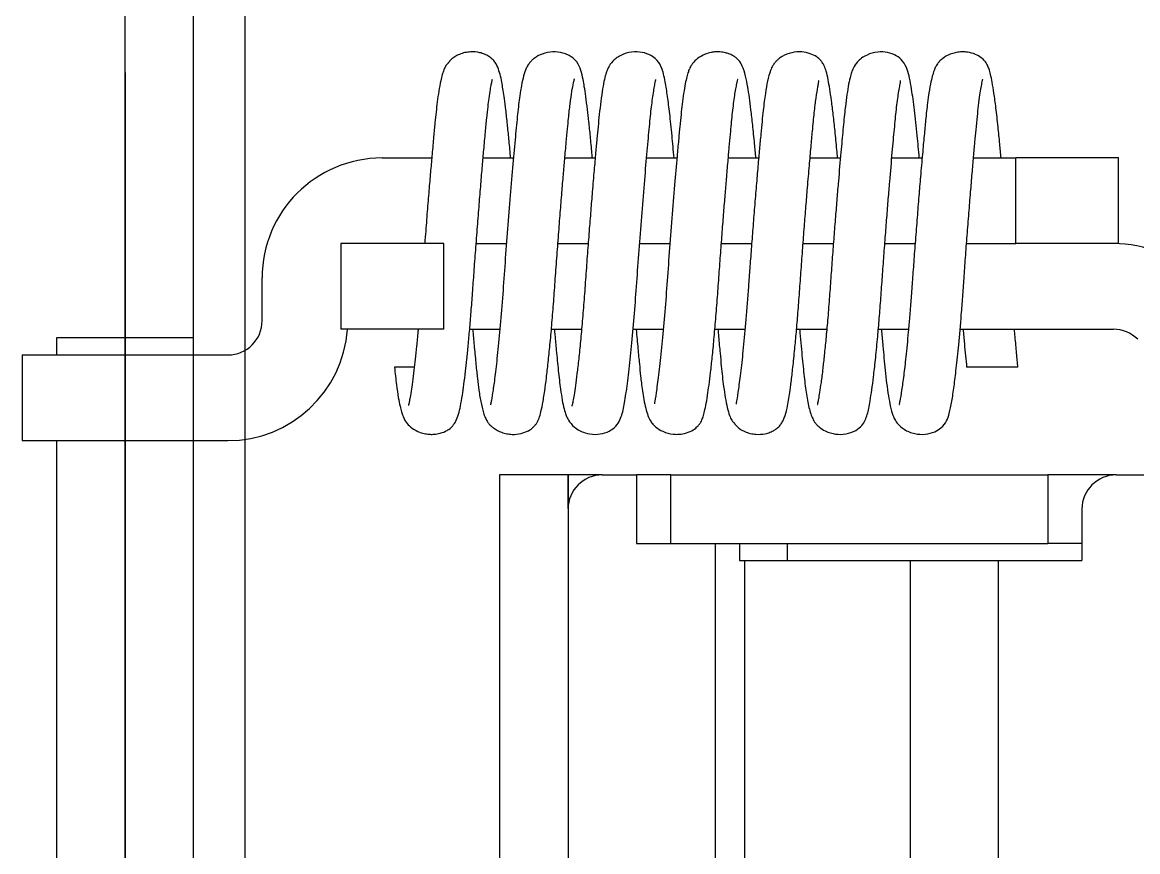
# Model space of a CAD drawing. Extents: x -3080 to 28500, y -1326 to 31609.
# Drawn here: x 2534.89 to 2538.146, y 26385.986 to 26388.407 of the extents above; entities that cross this region are included whole.
import ezdxf

# ---------------------------------------------------------------- set-up
doc = ezdxf.new("R2010")
doc.units = 0
doc.header["$LTSCALE"] = 100
doc.layers.add('0-xref', color=8, linetype='Continuous')
doc.layers.add('188K-SM-07-F10-MECH-CR PIPE-Y2257103$0$AP7P1-SM-08-FNN-120-A(4)-SMP$0$15P6-SM-08-FNN-320-A(10)-UIS-TCM$0$15P6-SM-08-FNN-00-(@10)170308-MIC$0$0-CDS', color=140, linetype='Continuous')

# ---------------------------------------------------------------- blocks, each defined once
blk = doc.blocks.new('188K-SM-07-F10-MECH-CR PIPE-Y2257103$0$CDS-WET')
at = {"layer": '188K-SM-07-F10-MECH-CR PIPE-Y2257103$0$AP7P1-SM-08-FNN-120-A(4)-SMP$0$15P6-SM-08-FNN-320-A(10)-UIS-TCM$0$15P6-SM-08-FNN-00-(@10)170308-MIC$0$0-CDS', "ltscale": 0.1}
for p, q in [((2535.39, -72972.4769), (2535.39, -72925.4769)), ((2535.19, -72972.7522), (2535.19, -72926.2522)), ((2535.54, -72972.6269), (2535.54, -72941.6358)), ((2535.19, -72946.5022), (2535.19, -72950.548)), ((2535.94, -72946.7519), (2536.085, -72946.7519)), ((2536.2351, -72946.7519), (2536.3236, -72946.7519)), ((2536.4736, -72946.7519), (2536.5622, -72946.7519)), ((2536.7122, -72946.7519), (2536.8007, -72946.7519)), ((2536.9508, -72946.7519), (2537.0393, -72946.7519)), ((2537.1894, -72946.7519), (2537.2779, -72946.7519)), ((2537.4279, -72946.7519), (2537.5164, -72946.7519)), ((2537.6665, -72946.7519), (2537.79, -72946.7519)), ((2537.79, -72947.0019), (2537.79, -72946.7519)), ((2538.09, -72946.7519), (2537.79, -72946.7519)), ((2538.09, -72947.0019), (2538.09, -72946.7519)), ((2535.82, -72947.0019), (2535.82, -72947.2519)), ((2536.12, -72947.0019), (2535.82, -72947.0019)), ((2536.12, -72947.2519), (2536.12, -72947.0019)), ((2536.2148, -72947.0019), (2536.3031, -72947.0019)), ((2536.4533, -72947.0019), (2536.5417, -72947.0019)), ((2536.6919, -72947.0019), (2536.7803, -72947.0019)), ((2536.9305, -72947.0019), (2537.0188, -72947.0019)), ((2537.169, -72947.0019), (2537.2574, -72947.0019)), ((2537.4076, -72947.0019), (2537.4959, -72947.0019)), ((2537.6462, -72947.0019), (2537.79, -72947.0019)), ((2538.09, -72947.0019), (2537.79, -72947.0019)), ((2535.59, -72947.2269), (2535.59, -72947.1019)), ((2536.12, -72947.2519), (2535.82, -72947.2519)), ((2536.1958, -72947.2519), (2536.2838, -72947.2519)), ((2536.4344, -72947.2519), (2536.5224, -72947.2519)), ((2536.6729, -72947.2519), (2536.7609, -72947.2519)), ((2536.9115, -72947.2519), (2536.9994, -72947.2519)), ((2537.1501, -72947.2519), (2537.2381, -72947.2519)), ((2537.3886, -72947.2519), (2537.4767, -72947.2519)), ((2537.6271, -72947.2519), (2538.075, -72947.2519)), ((2534.99, -72947.2769), (2534.99, -72947.3269)), ((2535.1265, -72947.2769), (2534.99, -72947.2769)), ((2535.39, -72947.2769), (2535.1265, -72947.2769)), ((2535.39, -72947.3269), (2535.39, -72947.2769)), ((2534.89, -72947.3269), (2535.19, -72947.3269)), ((2534.89, -72947.3269), (2534.89, -72947.5769)), ((2535.19, -72947.3269), (2535.19, -72947.5769)), ((2535.19, -72947.3269), (2535.49, -72947.3269)), ((2536.0337, -72947.3627), (2535.9763, -72947.3627)), ((2537.7213, -72947.3627), (2537.6463, -72947.3627)), ((2537.7963, -72947.3627), (2537.7213, -72947.3627)), ((2534.89, -72947.5769), (2535.19, -72947.5769)), ((2534.99, -72947.5769), (2534.99, -72949.9269)), ((2535.19, -72947.5769), (2535.49, -72947.5769)), ((2535.39, -72949.9269), (2535.39, -72947.5769)), ((2536.283, -72947.6769), (2536.283, -72949.7769)), ((2536.483, -72947.6769), (2536.283, -72947.6769)), ((2536.483, -72947.6769), (2536.483, -72949.7769)), ((2536.583, -72947.6769), (2536.483, -72947.6769)), ((2536.483, -72947.7755), (2536.483, -72947.6769)), ((2536.583, -72947.6769), (2536.683, -72947.6769)), ((2536.683, -72947.6769), (2536.683, -72947.8769)), ((2536.783, -72947.6769), (2536.683, -72947.6769)), ((2536.783, -72947.8769), (2536.783, -72947.6769)), ((2536.783, -72947.6769), (2537.883, -72947.6769)), ((2537.883, -72947.6769), (2537.883, -72947.8769)), ((2538.083, -72947.6769), (2537.883, -72947.6769)), ((2538.083, -72947.6769), (2538.383, -72947.6769)), ((2537.983, -72947.7769), (2537.983, -72947.9269)), ((2536.683, -72947.8769), (2536.783, -72947.8769)), ((2536.783, -72947.8769), (2537.883, -72947.8769)), ((2536.9131, -72949.5769), (2536.9131, -72947.8769)), ((2536.983, -72947.8769), (2536.983, -72947.9269)), ((2537.1227, -72947.8769), (2537.1227, -72947.9269)), ((2537.983, -72947.8769), (2537.883, -72947.8769)), ((2536.983, -72947.9269), (2536.9989, -72947.9269)), ((2536.9989, -72949.5269), (2536.9989, -72947.9269)), ((2536.9989, -72947.9269), (2537.4824, -72947.9269)), ((2537.4824, -72949.5269), (2537.4824, -72947.9269)), ((2537.4824, -72947.9269), (2537.7396, -72947.9269)), ((2537.7396, -72947.9269), (2537.983, -72947.9269)), ((2537.7396, -72949.5269), (2537.7396, -72947.9269))]:
    blk.add_line(p, q, dxfattribs=at)
for centre, radius, start, end in [((2535.94, -72947.1019), 0.35, 90, 180), ((2538.075, -72947.3519), 0.35, 45, 90), ((2535.49, -72947.2269), 0.1, 270, 0), ((2535.49, -72947.2269), 0.35, 270, 355.904), ((2538.075, -72947.3519), 0.1, 45, 90), ((2536.583, -72947.7769), 0.1, 90, 180), ((2538.083, -72947.7769), 0.1, 90, 180)]:
    blk.add_arc(centre, radius, start, end, dxfattribs=at)
for points, knots in [([(2536.3154, -72946.7519), (2536.3152, -72946.75), (2536.3136, -72946.7303), (2536.3104, -72946.6971), (2536.3059, -72946.6517), (2536.3014, -72946.6125), (2536.2973, -72946.5799), (2536.2937, -72946.555), (2536.2904, -72946.5343), (2536.2862, -72946.5125), (2536.2795, -72946.4901), (2536.2727, -72946.4754), (2536.2629, -72946.4635), (2536.2532, -72946.4557), (2536.2405, -72946.4488), (2536.2211, -72946.4427), (2536.2023, -72946.4413), (2536.1823, -72946.4439), (2536.1661, -72946.4488), (2536.1518, -72946.4562), (2536.1436, -72946.4627), (2536.1388, -72946.4677), (2536.1365, -72946.4703), (2536.1351, -72946.472), (2536.1339, -72946.4735), (2536.1323, -72946.4755), (2536.1296, -72946.4787), (2536.1281, -72946.48), (2536.1242, -72946.4858), (2536.1202, -72946.4943), (2536.1156, -72946.5082), (2536.1107, -72946.528), (2536.1058, -72946.5545), (2536.1013, -72946.586), (2536.0977, -72946.6171), (2536.0943, -72946.6505), (2536.0905, -72946.6912), (2536.0863, -72946.7375), (2536.0818, -72946.7882), (2536.0773, -72946.8414), (2536.0724, -72946.9009), (2536.0681, -72946.9554), (2536.0655, -72946.9896), (2536.0645, -72947.0019)], [0, 0, 0, 0, 0.004267, 0.044872, 0.082531, 0.123453, 0.159479, 0.190506, 0.217405, 0.250424, 0.284727, 0.324729, 0.343329, 0.359209, 0.372222, 0.383527, 0.405085, 0.41711, 0.428767, 0.439457, 0.449405, 0.453345, 0.454954, 0.45643, 0.457903, 0.459511, 0.463548, 0.478976, 0.496612, 0.527343, 0.557818, 0.589965, 0.633991, 0.671782, 0.703589, 0.734388, 0.770717, 0.813069, 0.848802, 0.887823, 0.929915, 0.974734, 1, 1, 1, 1]), ([(2536.5539, -72946.7519), (2536.5535, -72946.7473), (2536.5517, -72946.7249), (2536.5482, -72946.6892), (2536.5439, -72946.6464), (2536.5393, -72946.6071), (2536.5349, -72946.5727), (2536.5306, -72946.5441), (2536.5264, -72946.5201), (2536.5205, -72946.4952), (2536.5128, -72946.4759), (2536.4987, -72946.4603), (2536.4833, -72946.4507), (2536.4632, -72946.4432), (2536.4381, -72946.4408), (2536.4097, -72946.4461), (2536.3882, -72946.4573), (2536.3773, -72946.4667), (2536.3704, -72946.474), (2536.3658, -72946.4806), (2536.3591, -72946.4931), (2536.3531, -72946.5113), (2536.347, -72946.5387), (2536.3413, -72946.5743), (2536.3355, -72946.6227), (2536.3292, -72946.6898), (2536.3219, -72946.7696), (2536.3142, -72946.8608), (2536.3064, -72946.9583), (2536.2989, -72947.0563), (2536.2923, -72947.1516), (2536.285, -72947.2412), (2536.2775, -72947.3204), (2536.2703, -72947.3839), (2536.2641, -72947.4299), (2536.2596, -72947.4555), (2536.2575, -72947.4683), (2536.2558, -72947.4728), (2536.257, -72947.472), (2536.257, -72947.472)], [0, 0, 0, 0, 0.007337, 0.035729, 0.062379, 0.087107, 0.116886, 0.142917, 0.165262, 0.197294, 0.230481, 0.248113, 0.257221, 0.266077, 0.283174, 0.300993, 0.31449, 0.319209, 0.322891, 0.332902, 0.349215, 0.379677, 0.41019, 0.43888, 0.480603, 0.522919, 0.567988, 0.614953, 0.662246, 0.708893, 0.754307, 0.801125, 0.847748, 0.891653, 0.932024, 0.968364, 0.984966, 0.999835, 1, 1, 1, 1]), ([(2536.7924, -72946.7519), (2536.7905, -72946.7299), (2536.7863, -72946.6824), (2536.7799, -72946.6229), (2536.7733, -72946.5705), (2536.7673, -72946.5325), (2536.7618, -72946.5064), (2536.7565, -72946.4878), (2536.7468, -72946.47), (2536.7304, -72946.455), (2536.7074, -72946.4441), (2536.6748, -72946.4405), (2536.6483, -72946.4466), (2536.6304, -72946.4557), (2536.6151, -72946.4668), (2536.6025, -72946.4828), (2536.5976, -72946.4941), (2536.5935, -72946.5052), (2536.5888, -72946.5232), (2536.5836, -72946.5499), (2536.5787, -72946.5841), (2536.5742, -72946.6221), (2536.5707, -72946.6591), (2536.5671, -72946.6964), (2536.5633, -72946.7384), (2536.5588, -72946.7898), (2536.554, -72946.8467), (2536.5491, -72946.9066), (2536.5443, -72946.9669), (2536.5394, -72947.0315), (2536.5345, -72947.0985), (2536.5298, -72947.1653), (2536.5246, -72947.2289), (2536.5193, -72947.2872), (2536.514, -72947.3385), (2536.5091, -72947.3819), (2536.5045, -72947.417), (2536.5005, -72947.4436), (2536.4971, -72947.4625), (2536.4952, -72947.4727), (2536.4935, -72947.477), (2536.4942, -72947.4764), (2536.4943, -72947.4763)], [0, 0, 0, 0, 0.0358, 0.077068, 0.114708, 0.153905, 0.180801, 0.206788, 0.230263, 0.245612, 0.261592, 0.277791, 0.296636, 0.30724, 0.316431, 0.330849, 0.343291, 0.357961, 0.382194, 0.411636, 0.443475, 0.4713, 0.495215, 0.516273, 0.539311, 0.566743, 0.598524, 0.625087, 0.653775, 0.684301, 0.716287, 0.7491, 0.78191, 0.814323, 0.84597, 0.876519, 0.905692, 0.933276, 0.959127, 0.981601, 0.998599, 1, 1, 1, 1]), ([(2537.0311, -72946.7519), (2537.0299, -72946.738), (2537.0269, -72946.7039), (2537.0221, -72946.6565), (2537.0171, -72946.6116), (2537.0124, -72946.5753), (2537.0076, -72946.5428), (2537.0015, -72946.5106), (2536.9927, -72946.4842), (2536.9845, -72946.4697), (2536.9738, -72946.4594), (2536.9649, -72946.4532), (2536.9533, -72946.4479), (2536.9409, -72946.4441), (2536.9279, -72946.4421), (2536.9131, -72946.442), (2536.8986, -72946.4439), (2536.8815, -72946.4489), (2536.8616, -72946.4597), (2536.8454, -72946.4761), (2536.8374, -72946.4907), (2536.8337, -72946.5007), (2536.8292, -72946.5155), (2536.8248, -72946.5358), (2536.8203, -72946.5622), (2536.8162, -72946.5927), (2536.8125, -72946.6252), (2536.8091, -72946.6602), (2536.8053, -72946.7009), (2536.8003, -72946.7566), (2536.7937, -72946.8322), (2536.786, -72946.9272), (2536.7783, -72947.0261), (2536.7715, -72947.1224), (2536.7646, -72947.2136), (2536.7569, -72947.298), (2536.749, -72947.372), (2536.7412, -72947.4292), (2536.7374, -72947.4557), (2536.7349, -72947.468), (2536.7352, -72947.4691), (2536.7353, -72947.4696)], [0, 0, 0, 0, 0.023105, 0.056373, 0.086927, 0.114539, 0.142005, 0.173535, 0.208861, 0.236215, 0.247103, 0.255724, 0.262441, 0.268088, 0.276934, 0.283495, 0.291532, 0.303354, 0.31811, 0.331874, 0.344892, 0.360154, 0.379883, 0.404175, 0.432359, 0.458274, 0.480241, 0.504286, 0.528718, 0.555442, 0.599618, 0.647606, 0.695214, 0.741025, 0.786804, 0.833862, 0.881752, 0.930435, 0.978491, 0.990385, 1, 1, 1, 1]), ([(2537.2696, -72946.7519), (2537.2689, -72946.7438), (2537.2665, -72946.7159), (2537.2623, -72946.6732), (2537.2571, -72946.6251), (2537.252, -72946.5842), (2537.2471, -72946.5503), (2537.242, -72946.5213), (2537.2371, -72946.4998), (2537.2317, -72946.4843), (2537.2271, -72946.4753), (2537.2199, -72946.4661), (2537.2085, -72946.4558), (2537.1897, -72946.4462), (2537.1628, -72946.4409), (2537.1374, -72946.443), (2537.113, -72946.4519), (2537.0989, -72946.4615), (2537.092, -72946.4676), (2537.0849, -72946.4754), (2537.0796, -72946.4837), (2537.0719, -72946.4999), (2537.0652, -72946.5256), (2537.0586, -72946.5634), (2537.0533, -72946.6042), (2537.0491, -72946.6454), (2537.0456, -72946.6826), (2537.0416, -72946.7262), (2537.0371, -72946.7766), (2537.0322, -72946.8333), (2537.0272, -72946.8943), (2537.0223, -72946.9565), (2537.0177, -72947.0166), (2537.0134, -72947.0734), (2537.0085, -72947.1432), (2537.0023, -72947.223), (2536.9946, -72947.3061), (2536.9871, -72947.3754), (2536.9798, -72947.4288), (2536.976, -72947.4567), (2536.9726, -72947.4707), (2536.9738, -72947.4708), (2536.9741, -72947.4709)], [0, 0, 0, 0, 0.012977, 0.044323, 0.074895, 0.104463, 0.132844, 0.159901, 0.1915, 0.215175, 0.231416, 0.239392, 0.249531, 0.261858, 0.275664, 0.29283, 0.308329, 0.314124, 0.318588, 0.322158, 0.335027, 0.3558, 0.39447, 0.431024, 0.470877, 0.492491, 0.515805, 0.541148, 0.56847, 0.597655, 0.628257, 0.658106, 0.68659, 0.713558, 0.738938, 0.78771, 0.834079, 0.878048, 0.923024, 0.968181, 0.990567, 1, 1, 1, 1]), ([(2537.5082, -72946.7519), (2537.5062, -72946.7297), (2537.5017, -72946.6784), (2537.4942, -72946.6104), (2537.4868, -72946.5558), (2537.4797, -72946.518), (2537.4741, -72946.494), (2537.4629, -72946.4706), (2537.4438, -72946.4533), (2537.4188, -72946.4428), (2537.3831, -72946.4412), (2537.359, -72946.4486), (2537.3404, -72946.4597), (2537.3252, -72946.4732), (2537.3148, -72946.4899), (2537.3104, -72946.5023), (2537.3051, -72946.5202), (2537.3006, -72946.5428), (2537.2958, -72946.5738), (2537.2906, -72946.6152), (2537.2855, -72946.668), (2537.2791, -72946.7377), (2537.2731, -72946.8063), (2537.2677, -72946.8704), (2537.2634, -72946.9246), (2537.2588, -72946.9823), (2537.2543, -72947.0423), (2537.2498, -72947.1037), (2537.2454, -72947.1656), (2537.2406, -72947.2253), (2537.2357, -72947.2799), (2537.2309, -72947.3269), (2537.2262, -72947.3697), (2537.2216, -72947.4063), (2537.2173, -72947.4352), (2537.214, -72947.4545), (2537.2115, -72947.467), (2537.2109, -72947.4709), (2537.2116, -72947.4716), (2537.2118, -72947.4718)], [0, 0, 0, 0, 0.036742, 0.084736, 0.132872, 0.16472, 0.196099, 0.226928, 0.249073, 0.268422, 0.28426, 0.305131, 0.317359, 0.32786, 0.344518, 0.360705, 0.379261, 0.407933, 0.437842, 0.465945, 0.505054, 0.543965, 0.588921, 0.613871, 0.640287, 0.667982, 0.696715, 0.7262, 0.756738, 0.788702, 0.81924, 0.847824, 0.8742, 0.905655, 0.932738, 0.955459, 0.971425, 0.990666, 1, 1, 1, 1]), ([(2537.7468, -72946.7519), (2537.7456, -72946.7381), (2537.7428, -72946.706), (2537.7378, -72946.6563), (2537.7321, -72946.6057), (2537.7263, -72946.5628), (2537.7211, -72946.5308), (2537.7164, -72946.5083), (2537.7123, -72946.493), (2537.7081, -72946.4825), (2537.7038, -72946.4749), (2537.6987, -72946.4679), (2537.6886, -72946.4581), (2537.6721, -72946.4483), (2537.6517, -72946.4428), (2537.6349, -72946.4418), (2537.6167, -72946.4431), (2537.5938, -72946.4496), (2537.5757, -72946.4613), (2537.568, -72946.4689), (2537.5655, -72946.4717), (2537.5632, -72946.4744), (2537.5604, -72946.4782), (2537.5565, -72946.4844), (2537.552, -72946.494), (2537.5471, -72946.5086), (2537.5417, -72946.5306), (2537.5366, -72946.5582), (2537.5325, -72946.5882), (2537.5293, -72946.6152), (2537.5262, -72946.6464), (2537.5223, -72946.6875), (2537.5173, -72946.7421), (2537.512, -72946.802), (2537.5068, -72946.8644), (2537.5018, -72946.9266), (2537.4967, -72946.9913), (2537.492, -72947.0544), (2537.4878, -72947.113), (2537.4839, -72947.1665), (2537.48, -72947.2153), (2537.475, -72947.2722), (2537.4692, -72947.3311), (2537.4626, -72947.3884), (2537.4562, -72947.4329), (2537.4526, -72947.4576), (2537.4489, -72947.4715), (2537.45, -72947.4712), (2537.4503, -72947.4711)], [0, 0, 0, 0, 0.022447, 0.052442, 0.089796, 0.123797, 0.15424, 0.181076, 0.203503, 0.221072, 0.231045, 0.2384, 0.247554, 0.259468, 0.272894, 0.280648, 0.289593, 0.306187, 0.317473, 0.321045, 0.322534, 0.324543, 0.330659, 0.339705, 0.356395, 0.378357, 0.402238, 0.432583, 0.456571, 0.475191, 0.493904, 0.521678, 0.553166, 0.588295, 0.616893, 0.6472, 0.678856, 0.709286, 0.737324, 0.763613, 0.788867, 0.812859, 0.856316, 0.89383, 0.932154, 0.972262, 0.992211, 1, 1, 1, 1]), ([(2535.9763, -72947.3627), (2535.9782, -72947.3803), (2535.9817, -72947.4133), (2535.9871, -72947.45), (2535.9921, -72947.4756), (2535.9962, -72947.4922), (2535.9998, -72947.5029), (2536.0029, -72947.5107), (2536.0091, -72947.5227), (2536.024, -72947.539), (2536.0437, -72947.5506), (2536.0613, -72947.5563), (2536.0758, -72947.5585), (2536.0905, -72947.5587), (2536.1067, -72947.5568), (2536.1239, -72947.5508), (2536.1385, -72947.5419), (2536.1482, -72947.5323), (2536.156, -72947.5196), (2536.1632, -72947.5009), (2536.1695, -72947.4753), (2536.1745, -72947.446), (2536.179, -72947.4131), (2536.1834, -72947.3778), (2536.1876, -72947.3393), (2536.1917, -72947.2986), (2536.1959, -72947.2524), (2536.2001, -72947.2012), (2536.2044, -72947.1454), (2536.2086, -72947.0847), (2536.2134, -72947.0197), (2536.2184, -72946.953), (2536.2236, -72946.8884), (2536.2284, -72946.829), (2536.2329, -72946.7758), (2536.2374, -72946.7247), (2536.2418, -72946.6778), (2536.2457, -72946.6362), (2536.2493, -72946.603), (2536.2529, -72946.5748), (2536.2561, -72946.553), (2536.259, -72946.5363), (2536.2611, -72946.5264), (2536.2623, -72946.5219), (2536.2621, -72946.5216), (2536.262, -72946.5215)], [0, 0, 0, 0, 0.038629, 0.072542, 0.100999, 0.123562, 0.140015, 0.150612, 0.163548, 0.177301, 0.192835, 0.20573, 0.214742, 0.221449, 0.230215, 0.242372, 0.250621, 0.267336, 0.28886, 0.317278, 0.343535, 0.374908, 0.402787, 0.432735, 0.457181, 0.483201, 0.510636, 0.539278, 0.568875, 0.59958, 0.632617, 0.666929, 0.699862, 0.73101, 0.760148, 0.78713, 0.819629, 0.848169, 0.873771, 0.896782, 0.926352, 0.949664, 0.973765, 0.992735, 1, 1, 1, 1]), ([(2536.2046, -72947.2519), (2536.2048, -72947.2542), (2536.2064, -72947.2727), (2536.2096, -72947.308), (2536.214, -72947.3546), (2536.2183, -72947.3959), (2536.2232, -72947.4342), (2536.2288, -72947.4686), (2536.2354, -72947.4953), (2536.2417, -72947.5114), (2536.247, -72947.5209), (2536.2517, -72947.5274), (2536.2584, -72947.5345), (2536.2696, -72947.5438), (2536.2857, -72947.5521), (2536.3047, -72947.5572), (2536.3232, -72947.5593), (2536.3445, -72947.5575), (2536.3673, -72947.5488), (2536.3809, -72947.5387), (2536.3892, -72947.5294), (2536.3934, -72947.5228), (2536.3982, -72947.513), (2536.403, -72947.4972), (2536.4086, -72947.4712), (2536.4144, -72947.4356), (2536.4199, -72947.3939), (2536.4251, -72947.349), (2536.4303, -72947.2976), (2536.4355, -72947.2404), (2536.4405, -72947.1787), (2536.4452, -72947.1129), (2536.4501, -72947.0448), (2536.4552, -72946.9769), (2536.4602, -72946.9126), (2536.4649, -72946.854), (2536.4693, -72946.8019), (2536.4735, -72946.7525), (2536.4776, -72946.7076), (2536.4812, -72946.6681), (2536.4849, -72946.63), (2536.4891, -72946.5919), (2536.4941, -72946.5564), (2536.4985, -72946.5328), (2536.5019, -72946.5211), (2536.5017, -72946.5207), (2536.5016, -72946.5205)], [0, 0, 0, 0, 0.003552, 0.029307, 0.060537, 0.08884, 0.115194, 0.151456, 0.18957, 0.20816, 0.221885, 0.230823, 0.234467, 0.239171, 0.252579, 0.2611, 0.27008, 0.284818, 0.297423, 0.308499, 0.31672, 0.326332, 0.340183, 0.365029, 0.397619, 0.434031, 0.462805, 0.492653, 0.523366, 0.554694, 0.586352, 0.61808, 0.650921, 0.683089, 0.713521, 0.741908, 0.768039, 0.791788, 0.819655, 0.84322, 0.863369, 0.894798, 0.92897, 0.96155, 0.987418, 1, 1, 1, 1]), ([(2536.4432, -72947.2519), (2536.4436, -72947.2573), (2536.4455, -72947.2787), (2536.4493, -72947.32), (2536.4545, -72947.3753), (2536.4602, -72947.4235), (2536.4658, -72947.4588), (2536.4707, -72947.483), (2536.4764, -72947.5015), (2536.4828, -72947.5171), (2536.4983, -72947.536), (2536.5158, -72947.5475), (2536.535, -72947.5558), (2536.5609, -72947.5603), (2536.5941, -72947.5548), (2536.6156, -72947.5424), (2536.6303, -72947.5256), (2536.6414, -72947.5003), (2536.6476, -72947.469), (2536.6566, -72947.4123), (2536.6646, -72947.3425), (2536.6723, -72947.2619), (2536.6795, -72947.1738), (2536.686, -72947.0806), (2536.6932, -72946.984), (2536.7008, -72946.8866), (2536.7085, -72946.7941), (2536.7157, -72946.7121), (2536.722, -72946.6437), (2536.7271, -72946.5965), (2536.7313, -72946.5658), (2536.7346, -72946.5458), (2536.7372, -72946.5313), (2536.7393, -72946.5231), (2536.739, -72946.5225), (2536.7388, -72946.5223)], [0, 0, 0, 0, 0.008521, 0.034236, 0.072159, 0.113075, 0.142595, 0.170684, 0.194387, 0.209837, 0.228014, 0.239786, 0.251346, 0.269327, 0.285682, 0.305947, 0.32827, 0.351094, 0.397624, 0.444925, 0.492319, 0.539109, 0.584694, 0.628935, 0.674383, 0.720843, 0.767327, 0.811996, 0.854005, 0.894439, 0.916203, 0.93965, 0.964642, 0.988063, 1, 1, 1, 1]), ([(2536.6817, -72947.2519), (2536.6817, -72947.252), (2536.6835, -72947.2721), (2536.6867, -72947.3066), (2536.691, -72947.3522), (2536.6942, -72947.3848), (2536.6972, -72947.4103), (2536.7004, -72947.4335), (2536.7045, -72947.4588), (2536.7097, -72947.4835), (2536.7148, -72947.5009), (2536.7195, -72947.5123), (2536.723, -72947.5188), (2536.7263, -72947.5238), (2536.7289, -72947.5272), (2536.7314, -72947.53), (2536.7342, -72947.5331), (2536.7427, -72947.5409), (2536.7621, -72947.5526), (2536.7853, -72947.5582), (2536.8032, -72947.5588), (2536.8199, -72947.5573), (2536.8395, -72947.5513), (2536.855, -72947.5414), (2536.866, -72947.5302), (2536.8716, -72947.5211), (2536.8764, -72947.5103), (2536.8807, -72947.4954), (2536.8852, -72947.4745), (2536.8899, -72947.4471), (2536.8945, -72947.4144), (2536.8991, -72947.3775), (2536.904, -72947.3331), (2536.909, -72947.2812), (2536.9142, -72947.2223), (2536.9191, -72947.1588), (2536.9237, -72947.0934), (2536.9284, -72947.0294), (2536.933, -72946.9684), (2536.9374, -72946.9117), (2536.9416, -72946.8603), (2536.9457, -72946.8104), (2536.9497, -72946.7639), (2536.9536, -72946.7203), (2536.9578, -72946.6738), (2536.9626, -72946.6228), (2536.9686, -72946.5729), (2536.9741, -72946.5416), (2536.9774, -72946.526), (2536.9792, -72946.5216), (2536.9781, -72946.5224), (2536.978, -72946.5225)], [0, 0, 0, 0, 0.000191, 0.031846, 0.059834, 0.084589, 0.09934, 0.117612, 0.139844, 0.166217, 0.194127, 0.208162, 0.219254, 0.227415, 0.23271, 0.234359, 0.235862, 0.239728, 0.25164, 0.268631, 0.277122, 0.284639, 0.297709, 0.309272, 0.317953, 0.330134, 0.348455, 0.369783, 0.395781, 0.425553, 0.450347, 0.477184, 0.505938, 0.536411, 0.568324, 0.60131, 0.633121, 0.663536, 0.692436, 0.719529, 0.744593, 0.767481, 0.794472, 0.817439, 0.839984, 0.876878, 0.918013, 0.95968, 0.980063, 0.999192, 1, 1, 1, 1]), ([(2536.9203, -72947.2519), (2536.9209, -72947.259), (2536.9231, -72947.2838), (2536.9265, -72947.3198), (2536.9301, -72947.3584), (2536.9334, -72947.3907), (2536.9372, -72947.4217), (2536.9419, -72947.4531), (2536.9477, -72947.4822), (2536.9541, -72947.5043), (2536.9593, -72947.5154), (2536.9634, -72947.521), (2536.9649, -72947.5223), (2536.9669, -72947.5247), (2536.9684, -72947.5265), (2536.9695, -72947.528), (2536.9709, -72947.5296), (2536.973, -72947.5321), (2536.9778, -72947.5372), (2536.9853, -72947.5435), (2536.9992, -72947.5511), (2537.0153, -72947.5563), (2537.0354, -72947.5593), (2537.0542, -72947.5583), (2537.0734, -72947.5527), (2537.0867, -72947.546), (2537.0966, -72947.5384), (2537.1043, -72947.5296), (2537.1096, -72947.5209), (2537.1162, -72947.506), (2537.1219, -72947.4852), (2537.1265, -72947.46), (2537.1302, -72947.4358), (2537.1345, -72947.4043), (2537.1394, -72947.3623), (2537.1445, -72947.3133), (2537.1495, -72947.2595), (2537.1542, -72947.2037), (2537.1588, -72947.1426), (2537.1633, -72947.0788), (2537.168, -72947.0149), (2537.1727, -72946.9529), (2537.1774, -72946.8941), (2537.1823, -72946.8341), (2537.1873, -72946.7754), (2537.1921, -72946.7203), (2537.197, -72946.6679), (2537.2017, -72946.6188), (2537.2069, -72946.5757), (2537.2115, -72946.5474), (2537.2147, -72946.5314), (2537.2161, -72946.5262), (2537.2146, -72946.5265), (2537.2142, -72946.5266)], [0, 0, 0, 0, 0.0112849, 0.0392389, 0.0631094, 0.0836558, 0.1062852, 0.1330351, 0.1640526, 0.1965981, 0.2248769, 0.2342989, 0.2427776, 0.2457414, 0.2469083, 0.2479446, 0.2489396, 0.2499876, 0.2525082, 0.2591898, 0.2664253, 0.274295, 0.282585, 0.2973214, 0.3050044, 0.3136311, 0.3241985, 0.3366448, 0.3506261, 0.3640781, 0.3948221, 0.4180633, 0.4392301, 0.4645948, 0.4941266, 0.5276411, 0.5551771, 0.5844892, 0.6152455, 0.6458689, 0.6758421, 0.7049177, 0.7328292, 0.7593595, 0.7922985, 0.8222573, 0.8491353, 0.8850759, 0.9199025, 0.9537633, 0.9715445, 0.992625, 1, 1, 1, 1]), ([(2537.1589, -72947.2519), (2537.1592, -72947.2554), (2537.1619, -72947.2866), (2537.1666, -72947.3366), (2537.1728, -72947.3996), (2537.1796, -72947.4497), (2537.1867, -72947.4847), (2537.1936, -72947.5057), (2537.1991, -72947.5173), (2537.204, -72947.5247), (2537.2091, -72947.5308), (2537.2179, -72947.5394), (2537.2365, -72947.5514), (2537.2648, -72947.5591), (2537.2932, -72947.5591), (2537.3253, -72947.5478), (2537.343, -72947.531), (2537.3503, -72947.518), (2537.3567, -72947.5007), (2537.361, -72947.482), (2537.365, -72947.4601), (2537.3697, -72947.4296), (2537.3748, -72947.3901), (2537.3803, -72947.3409), (2537.3858, -72947.2855), (2537.3909, -72947.2266), (2537.3956, -72947.1682), (2537.3999, -72947.1069), (2537.4043, -72947.0453), (2537.4089, -72946.9849), (2537.4134, -72946.9269), (2537.4177, -72946.8723), (2537.4231, -72946.8072), (2537.4291, -72946.737), (2537.4357, -72946.666), (2537.4414, -72946.607), (2537.4467, -72946.5674), (2537.4512, -72946.5415), (2537.454, -72946.5289), (2537.4534, -72946.527), (2537.4531, -72946.5261)], [0, 0, 0, 0, 0.005405, 0.049138, 0.090554, 0.13224, 0.177058, 0.200362, 0.218398, 0.230105, 0.233839, 0.237845, 0.249629, 0.266397, 0.28372, 0.301196, 0.319007, 0.340906, 0.362099, 0.382874, 0.407904, 0.437403, 0.466942, 0.500058, 0.536453, 0.565621, 0.596068, 0.626344, 0.655769, 0.684474, 0.712205, 0.738742, 0.763914, 0.809647, 0.849972, 0.890028, 0.932569, 0.954821, 0.977976, 1, 1, 1, 1]), ([(2537.3974, -72947.2519), (2537.3976, -72947.2543), (2537.3991, -72947.2714), (2537.4017, -72947.2995), (2537.4052, -72947.3371), (2537.4088, -72947.3738), (2537.413, -72947.4118), (2537.418, -72947.4466), (2537.4228, -72947.4726), (2537.427, -72947.4902), (2537.431, -72947.5024), (2537.434, -72947.5104), (2537.4435, -72947.5274), (2537.461, -72947.5428), (2537.4784, -72947.5517), (2537.4982, -72947.558), (2537.5262, -72947.5598), (2537.5538, -72947.5523), (2537.5766, -72947.5374), (2537.5895, -72947.5182), (2537.597, -72947.4949), (2537.603, -72947.4646), (2537.6098, -72947.4196), (2537.6163, -72947.3652), (2537.6235, -72947.2957), (2537.6298, -72947.2238), (2537.6349, -72947.1575), (2537.6388, -72947.1022), (2537.6431, -72947.042), (2537.6479, -72946.978), (2537.653, -72946.9137), (2537.6579, -72946.8528), (2537.6625, -72946.7976), (2537.6667, -72946.7488), (2537.6705, -72946.7064), (2537.6742, -72946.6669), (2537.6776, -72946.631), (2537.6815, -72946.5959), (2537.6853, -72946.5676), (2537.689, -72946.5443), (2537.6918, -72946.5293), (2537.6939, -72946.5219), (2537.6933, -72946.522), (2537.6932, -72946.5221)], [0, 0, 0, 0, 0.003831, 0.027247, 0.048045, 0.071422, 0.098544, 0.129863, 0.159805, 0.17891, 0.195048, 0.208269, 0.221, 0.237647, 0.248147, 0.25824, 0.274975, 0.291386, 0.306462, 0.331467, 0.359906, 0.39991, 0.438536, 0.476085, 0.518392, 0.566137, 0.591676, 0.618156, 0.646586, 0.677157, 0.708181, 0.737683, 0.765426, 0.791251, 0.815065, 0.836834, 0.862729, 0.88639, 0.91465, 0.940248, 0.969159, 0.993303, 1, 1, 1, 1]), ([(2536.0453, -72947.2519), (2536.0451, -72947.254), (2536.0436, -72947.2716), (2536.0407, -72947.3011), (2536.0368, -72947.339), (2536.0328, -72947.3739), (2536.0287, -72947.4059), (2536.0246, -72947.4342), (2536.0211, -72947.4545), (2536.019, -72947.4672), (2536.0165, -72947.4751), (2536.0173, -72947.4747), (2536.0174, -72947.4747)], [0, 0, 0, 0, 0.016894, 0.145004, 0.265288, 0.377059, 0.512077, 0.641514, 0.776196, 0.87953, 0.984642, 1, 1, 1, 1]), ([(2537.636, -72947.2519), (2537.6373, -72947.2661), (2537.6409, -72947.307), (2537.6442, -72947.3407), (2537.6463, -72947.3627)], [0, 0, 0, 0, 0.347224, 1, 1, 1, 1]), ([(2537.7963, -72947.3627), (2537.795, -72947.3492), (2537.7923, -72947.3214), (2537.7888, -72947.2838), (2537.7867, -72947.2592), (2537.7861, -72947.2519)], [0, 0, 0, 0, 0.402488, 0.824557, 1, 1, 1, 1])]:
    blk.add_open_spline(points, degree=3, knots=knots, dxfattribs=at)
blk = doc.blocks.new('188K-SM-07-F10-MECH-CR PIPE-Y2257103')
blk.add_blockref('188K-SM-07-F10-MECH-CR PIPE-Y2257103$0$CDS-WET', (0, 99334.7631))

msp = doc.modelspace()

# ---------------------------------------------------------------- block references
at = {"layer": '0-xref'}
msp.add_blockref('188K-SM-07-F10-MECH-CR PIPE-Y2257103', (0, 0), dxfattribs=at)

doc.saveas('drawing.dxf')
